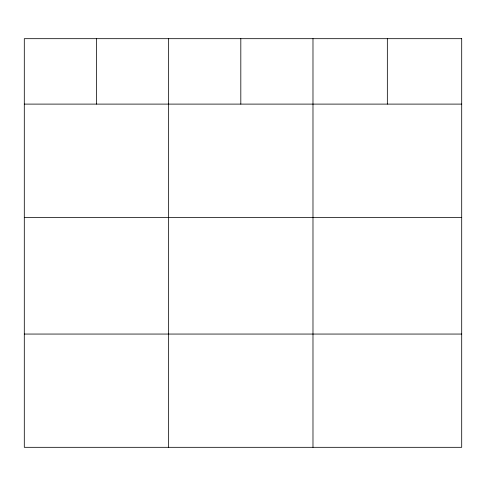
<?xml version="1.0" encoding="UTF-8"?>
<svg xmlns="http://www.w3.org/2000/svg" width="486" height="486" viewBox="0 0 486 486"><rect width="100%" height="100%" fill="white"/><g stroke="black" fill="none" stroke-linecap="round" stroke-linejoin="round"><path stroke-width="0.73" d="M24.3 104.107L461.7 104.107M24.3 217.37L461.7 217.37M24.3 334.058L461.7 334.058M387.342 38.68L387.342 104.107M312.984 38.68L312.984 447.32M240.813 38.68L240.813 104.107M168.642 38.68L168.642 447.32M96.471 38.68L96.471 104.107M461.7 38.68L24.3 38.68L24.3 447.32L461.7 447.32L461.7 38.68"/></g></svg>
